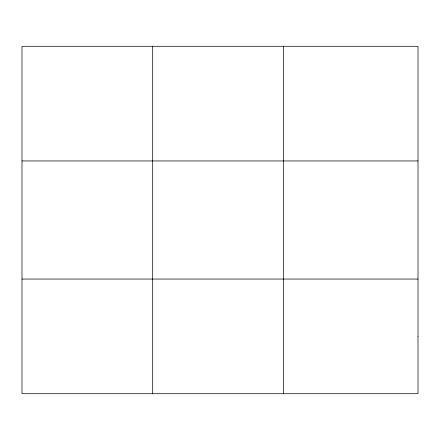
<?xml version="1.0" encoding="UTF-8"?>
<svg xmlns="http://www.w3.org/2000/svg" width="440" height="440" viewBox="0 0 440 440"><rect width="100%" height="100%" fill="white"/><g stroke="black" fill="none" stroke-linecap="round" stroke-linejoin="round"><path stroke-width="0.66" d="M152.68 46.277L152.68 393.723M283.36 46.277L283.36 393.723M22 160.936L418 160.936M22 279.065L418 279.065M418 336.391L418 393.723L22 393.723L22 46.277L418 46.277L418 336.391"/></g></svg>
